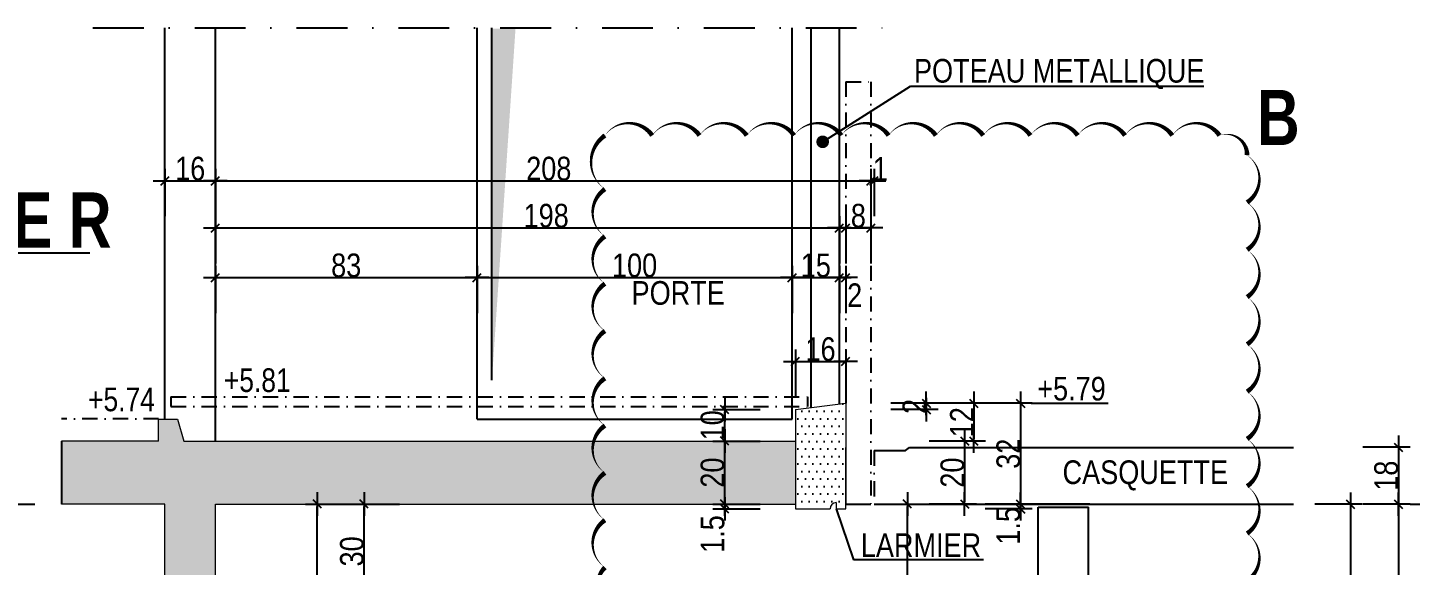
# Model space of a CAD drawing. Header units: centimetres. Extents: x -31 to 9059, y 2319 to 6519.
# Drawn here: x 1738 to 2615, y 4293 to 4634 of the extents above; entities that cross this region are included whole.
import ezdxf
from ezdxf.enums import TextEntityAlignment as Align

# ---------------------------------------------------------------- set-up
doc = ezdxf.new("R2010")
doc.units = ezdxf.units.CM
doc.header["$LTSCALE"] = 12.7
doc.header["$PDMODE"] = 1
doc.header["$PDSIZE"] = -2
doc.linetypes.add('TIRETPTX2', pattern=[50.8, 25.4, -12.7, 0, -12.7])
for name, color, linetype in [('01_cote_gen', 4, 'Continuous'), ('01_linteaux', 2, 'Continuous'), ('01_poch_BN', 9, 'Continuous'), ('01_poch_murs', 253, 'Continuous'), ('01_texte', 230, 'Continuous'), ('AA_COTES', 2, 'Continuous')]:
    doc.layers.add(name, color=color, linetype=linetype)
doc.layers.add('01_murs_coup', color=5, linetype='Continuous', lineweight=60)
doc.styles.add('ARIAL NA', font='ARIALN.TTF')
doc.styles.add('impact', font='impact.ttf')
doc.styles.add('MATTE_TXT', font='arial.ttf')
doc.styles.add('STYLE2', font='ARIALN.TTF')
doc.dimstyles.new('JB25', dxfattribs={"dimscale": 0.1, "dimtxt": 150, "dimasz": 15, "dimexe": 0.1, "dimexo": 0.1, "dimgap": 0.09, "dimtad": 1, "dimdec": 1, "dimlfac": 0.5, "dimdsep": 46, "dimtxsty": 'STYLE2', "dimblk1": 'BOND_G', "dimblk2": 'BOND_D', "dimsah": 1, "dimcen": 1.5, "dimdle": 0.01, "dimse1": 1, "dimse2": 1, "dimclrd": 4, "dimclre": 2, "dimclrt": 6, "dimazin": 2, "dimtfac": 2.333333, "dimtdec": 1, "dimtix": 1, "dimtmove": 2, "dimatfit": 3, "dimldrblk": 'BOND_G', "dimfxl": 1, "dimtolj": 1, "dimtzin": 0, "dimarcsym": 0})

# ---------------------------------------------------------------- blocks, each defined once
blk = doc.blocks.new('BOND_G')
at = {"layer": 'AA_COTES', "color": 0}
for p, q in [((0, -5), (0, 15)), ((5, 0), (-5, 0)), ((1.77, 1.77), (-1.77, -1.77))]:
    blk.add_line(p, q, dxfattribs=at)
blk = doc.blocks.new('BOND_D')
at = {"layer": 'AA_COTES', "color": 0}
for p, q in [((5, 0), (-5, 0)), ((-1.77, -1.77), (1.77, 1.77)), ((0, 5), (0, -15))]:
    blk.add_line(p, q, dxfattribs=at)
blk = doc.blocks.new('*D1764')
at = {"layer": '01_cote_gen', "color": 4, "lineweight": -2, "transparency": 16777216}
blk.add_line((2577.05, 4330.62), (2577.05, 3847.66), dxfattribs=at)
at = {"layer": 'Defpoints', "color": 0, "transparency": 16777216}
for p in [(2548.1, 4332.12), (2554.55, 3846.16), (2577.05, 3846.16)]:
    blk.add_point(p, dxfattribs=at)
at = {"layer": '01_cote_gen', "color": 4, "lineweight": -2, "transparency": 16777216, "xscale": 1.5, "yscale": 1.5, "zscale": 1.5}
for name, p, rotation in [('BOND_G', (2577.05, 4332.12), 90), ('BOND_D', (2577.05, 3846.16), 270)]:
    blk.add_blockref(name, p, dxfattribs=dict(at, rotation=rotation))
at = {"layer": '01_cote_gen', "color": 6, "transparency": 16777216, "insert": (2569.38, 4089.14), "char_height": 15, "attachment_point": 5, "rotation": 90, "style": 'STYLE2'}
blk.add_mtext('\\A1;243', dxfattribs=at)
blk = doc.blocks.new('*D1765')
at = {"layer": '01_cote_gen', "color": 4, "lineweight": -2, "transparency": 16777216}
blk.add_line((2607.53, 4330.62), (2607.53, 3815.66), dxfattribs=at)
at = {"layer": 'Defpoints', "color": 0, "transparency": 16777216}
for p in [(2525.6, 4332.12), (2525.6, 3814.16), (2607.53, 3814.16)]:
    blk.add_point(p, dxfattribs=at)
at = {"layer": '01_cote_gen', "color": 4, "lineweight": -2, "transparency": 16777216, "xscale": 1.5, "yscale": 1.5, "zscale": 1.5}
for name, p, rotation in [('BOND_G', (2607.53, 4332.12), 90), ('BOND_D', (2607.53, 3814.16), 270)]:
    blk.add_blockref(name, p, dxfattribs=dict(at, rotation=rotation))
at = {"layer": '01_cote_gen', "color": 6, "transparency": 16777216, "insert": (2599.86, 4073.14), "char_height": 15, "attachment_point": 5, "rotation": 90, "style": 'STYLE2'}
blk.add_mtext('\\A1;259', dxfattribs=at)
blk = doc.blocks.new('*D1766')
at = {"layer": '01_cote_gen', "color": 4, "lineweight": -2, "transparency": 16777216}
blk.add_line((2607.47, 4366.71), (2607.47, 4333.62), dxfattribs=at)
at = {"layer": 'Defpoints', "color": 0, "transparency": 16777216}
for p in [(2584.97, 4368.21), (2530.39, 4332.12), (2607.47, 4332.12)]:
    blk.add_point(p, dxfattribs=at)
at = {"layer": '01_cote_gen', "color": 4, "lineweight": -2, "transparency": 16777216, "xscale": 1.5, "yscale": 1.5, "zscale": 1.5}
for name, p, rotation in [('BOND_G', (2607.47, 4368.21), 90), ('BOND_D', (2607.47, 4332.12), 270)]:
    blk.add_blockref(name, p, dxfattribs=dict(at, rotation=rotation))
at = {"layer": '01_cote_gen', "color": 6, "lineweight": 0, "transparency": 16777216, "insert": (2599.8, 4350.17), "char_height": 15, "attachment_point": 5, "rotation": 90, "style": 'STYLE2'}
blk.add_mtext('\\A1;18', dxfattribs=at)
blk = doc.blocks.new('*D1769')
at = {"layer": '01_cote_gen', "color": 4, "lineweight": -2, "transparency": 16777216}
blk.add_line((1658.64, 4333.66), (1658.64, 4370.66), dxfattribs=at)
at = {"layer": 'Defpoints', "color": 0, "transparency": 16777216}
for p in [(1658.64, 4372.16), (1788.75, 4372.16), (1788.75, 4332.16)]:
    blk.add_point(p, dxfattribs=at)
at = {"layer": '01_cote_gen', "color": 4, "lineweight": -2, "transparency": 16777216, "xscale": 1.5, "yscale": 1.5, "zscale": 1.5}
for name, p, rotation in [('BOND_D', (1658.64, 4372.16), 90), ('BOND_G', (1658.64, 4332.16), 270)]:
    blk.add_blockref(name, p, dxfattribs=dict(at, rotation=rotation))
at = {"layer": '01_cote_gen', "color": 6, "transparency": 16777216, "insert": (1650.97, 4352.16), "char_height": 15, "attachment_point": 5, "rotation": 90, "style": 'STYLE2'}
blk.add_mtext('\\A1;20', dxfattribs=at)
blk = doc.blocks.new('*D1770')
at = {"layer": '01_cote_gen', "color": 4, "lineweight": -2, "transparency": 16777216}
blk.add_line((1658.64, 4373.66), (1658.64, 4384.66), dxfattribs=at)
at = {"layer": 'Defpoints', "color": 0, "transparency": 16777216}
for p in [(1658.64, 4386.16), (1774.47, 4386.16), (1774.47, 4372.16)]:
    blk.add_point(p, dxfattribs=at)
at = {"layer": '01_cote_gen', "color": 4, "lineweight": -2, "transparency": 16777216, "xscale": 1.5, "yscale": 1.5, "zscale": 1.5}
for name, p, rotation in [('BOND_D', (1658.64, 4386.16), 90), ('BOND_G', (1658.64, 4372.16), 270)]:
    blk.add_blockref(name, p, dxfattribs=dict(at, rotation=rotation))
at = {"layer": '01_cote_gen', "color": 6, "transparency": 16777216, "insert": (1651.13, 4379.16), "char_height": 15, "attachment_point": 5, "rotation": 90, "style": 'STYLE2'}
blk.add_mtext('\\A1;7', dxfattribs=at)
blk = doc.blocks.new('*D1771')
at = {"layer": '01_cote_gen', "color": 4, "lineweight": -2, "transparency": 16777216}
blk.add_line((2338, 4394.62), (2338, 4373.62), dxfattribs=at)
at = {"layer": 'Defpoints', "color": 0, "transparency": 16777216}
for p in [(2256.81, 4396.12), (2224.81, 4372.12), (2338, 4372.12)]:
    blk.add_point(p, dxfattribs=at)
at = {"layer": '01_cote_gen', "color": 4, "lineweight": -2, "transparency": 16777216, "xscale": 1.5, "yscale": 1.5, "zscale": 1.5}
for name, p, rotation in [('BOND_G', (2338, 4396.12), 90), ('BOND_D', (2338, 4372.12), 270)]:
    blk.add_blockref(name, p, dxfattribs=dict(at, rotation=rotation))
at = {"layer": '01_cote_gen', "color": 6, "transparency": 16777216, "insert": (2330.46, 4384.12), "char_height": 15, "attachment_point": 5, "rotation": 90, "style": 'STYLE2'}
blk.add_mtext('\\A1;12', dxfattribs=at)
blk = doc.blocks.new('*D1772')
at = {"layer": '01_cote_gen', "color": 4, "lineweight": -2, "transparency": 16777216}
for p, q in [((2307.9, 4397.62), (2307.9, 4399.12)), ((2307.9, 4392.12), (2307.9, 4396.12)), ((2307.9, 4390.62), (2307.9, 4389.12))]:
    blk.add_line(p, q, dxfattribs=at)
at = {"layer": 'Defpoints', "color": 0, "transparency": 16777216}
for p in [(2256.81, 4396.12), (2307.9, 4396.12), (2224.81, 4392.12)]:
    blk.add_point(p, dxfattribs=at)
at = {"layer": '01_cote_gen', "color": 4, "lineweight": -2, "transparency": 16777216, "xscale": 1.5, "yscale": 1.5, "zscale": 1.5}
for name, p, rotation in [('BOND_D', (2307.9, 4396.12), 270), ('BOND_G', (2307.9, 4392.12), 90)]:
    blk.add_blockref(name, p, dxfattribs=dict(at, rotation=rotation))
at = {"layer": '01_cote_gen', "color": 6, "transparency": 16777216, "insert": (2300.36, 4394.12), "char_height": 15, "attachment_point": 5, "rotation": 90, "style": 'STYLE2'}
blk.add_mtext('\\A1;2', dxfattribs=at)
blk = doc.blocks.new('*D1773')
at = {"layer": '01_cote_gen', "color": 4, "lineweight": -2, "transparency": 16777216}
blk.add_line((2332.2, 4370.62), (2332.2, 4333.66), dxfattribs=at)
at = {"layer": 'Defpoints', "color": 0, "transparency": 16777216}
for p in [(2224.81, 4372.12), (2209.52, 4332.16), (2332.2, 4332.16)]:
    blk.add_point(p, dxfattribs=at)
at = {"layer": '01_cote_gen', "color": 4, "lineweight": -2, "transparency": 16777216, "xscale": 1.5, "yscale": 1.5, "zscale": 1.5}
for name, p, rotation in [('BOND_G', (2332.2, 4372.12), 90), ('BOND_D', (2332.2, 4332.16), 270)]:
    blk.add_blockref(name, p, dxfattribs=dict(at, rotation=rotation))
at = {"layer": '01_cote_gen', "color": 6, "transparency": 16777216, "insert": (2324.53, 4352.14), "char_height": 15, "attachment_point": 5, "rotation": 90, "style": 'STYLE2'}
blk.add_mtext('\\A1;20', dxfattribs=at)
blk = doc.blocks.new('*D1774')
at = {"layer": '01_cote_gen', "color": 4, "lineweight": -2, "transparency": 16777216}
blk.add_line((2367.68, 4394.62), (2367.68, 4333.62), dxfattribs=at)
at = {"layer": 'Defpoints', "color": 0, "transparency": 16777216}
for p in [(2345.5, 4396.12), (2353.56, 4332.12), (2367.68, 4332.12)]:
    blk.add_point(p, dxfattribs=at)
at = {"layer": '01_cote_gen', "color": 4, "lineweight": -2, "transparency": 16777216, "xscale": 1.5, "yscale": 1.5, "zscale": 1.5}
for name, p, rotation in [('BOND_G', (2367.68, 4396.12), 90), ('BOND_D', (2367.68, 4332.12), 270)]:
    blk.add_blockref(name, p, dxfattribs=dict(at, rotation=rotation))
at = {"layer": '01_cote_gen', "color": 6, "transparency": 16777216, "insert": (2360.02, 4364.12), "char_height": 15, "attachment_point": 5, "rotation": 90, "style": 'STYLE2'}
blk.add_mtext('\\A1;32', dxfattribs=at)
blk = doc.blocks.new('*D1775')
at = {"layer": '01_cote_gen', "color": 4, "lineweight": -2, "transparency": 16777216}
blk.add_line((1858.31, 4475.84), (2021.31, 4475.84), dxfattribs=at)
at = {"layer": 'Defpoints', "color": 0, "transparency": 16777216}
for p in [(2022.81, 4475.84), (1856.81, 4465.15), (2022.81, 4465.15)]:
    blk.add_point(p, dxfattribs=at)
at = {"layer": '01_cote_gen', "color": 4, "lineweight": -2, "transparency": 16777216, "xscale": 1.5, "yscale": 1.5, "zscale": 1.5, "rotation": 180}
blk.add_blockref('BOND_G', (1856.81, 4475.84), dxfattribs=at)
at = {"layer": '01_cote_gen', "color": 4, "lineweight": -2, "transparency": 16777216, "xscale": 1.5, "yscale": 1.5, "zscale": 1.5}
blk.add_blockref('BOND_D', (2022.81, 4475.84), dxfattribs=at)
at = {"layer": '01_cote_gen', "color": 6, "transparency": 16777216, "insert": (1939.81, 4483.51), "char_height": 15, "attachment_point": 5, "style": 'STYLE2'}
blk.add_mtext('\\A1;83', dxfattribs=at)
blk = doc.blocks.new('*D1776')
at = {"layer": '01_cote_gen', "color": 4, "lineweight": -2, "transparency": 16777216}
blk.add_line((2024.31, 4475.84), (2221.31, 4475.84), dxfattribs=at)
at = {"layer": 'Defpoints', "color": 0, "transparency": 16777216}
for p in [(2222.81, 4475.84), (2022.81, 4461.77), (2222.81, 4461.77)]:
    blk.add_point(p, dxfattribs=at)
at = {"layer": '01_cote_gen', "color": 4, "lineweight": -2, "transparency": 16777216, "xscale": 1.5, "yscale": 1.5, "zscale": 1.5, "rotation": 180}
blk.add_blockref('BOND_G', (2022.81, 4475.84), dxfattribs=at)
at = {"layer": '01_cote_gen', "color": 4, "lineweight": -2, "transparency": 16777216, "xscale": 1.5, "yscale": 1.5, "zscale": 1.5}
blk.add_blockref('BOND_D', (2222.81, 4475.84), dxfattribs=at)
at = {"layer": '01_cote_gen', "color": 6, "transparency": 16777216, "insert": (2122.81, 4483.51), "char_height": 15, "attachment_point": 5, "style": 'STYLE2'}
blk.add_mtext('\\A1;100', dxfattribs=at)
blk = doc.blocks.new('*D1777')
at = {"layer": '01_cote_gen', "color": 4, "lineweight": -2, "transparency": 16777216}
blk.add_line((1858.31, 4507.36), (2251.31, 4507.36), dxfattribs=at)
at = {"layer": 'Defpoints', "color": 0, "transparency": 16777216}
for p in [(2252.81, 4507.36), (2252.81, 4491.04), (1856.81, 4462.34)]:
    blk.add_point(p, dxfattribs=at)
at = {"layer": '01_cote_gen', "color": 4, "lineweight": -2, "transparency": 16777216, "xscale": 1.5, "yscale": 1.5, "zscale": 1.5, "rotation": 180}
blk.add_blockref('BOND_G', (1856.81, 4507.36), dxfattribs=at)
at = {"layer": '01_cote_gen', "color": 4, "lineweight": -2, "transparency": 16777216, "xscale": 1.5, "yscale": 1.5, "zscale": 1.5}
blk.add_blockref('BOND_D', (2252.81, 4507.36), dxfattribs=at)
at = {"layer": '01_cote_gen', "color": 6, "transparency": 16777216, "insert": (2066.72, 4515.02), "char_height": 15, "attachment_point": 5, "style": 'STYLE2'}
blk.add_mtext('\\A1;198', dxfattribs=at)
blk = doc.blocks.new('*D1778')
at = {"layer": '01_cote_gen', "color": 4, "lineweight": -2, "transparency": 16777216}
blk.add_line((2254.31, 4475.84), (2255.31, 4475.84), dxfattribs=at)
at = {"layer": 'Defpoints', "color": 0, "transparency": 16777216}
for p in [(2256.81, 4494.27), (2252.81, 4489.61), (2256.81, 4475.84)]:
    blk.add_point(p, dxfattribs=at)
at = {"layer": '01_cote_gen', "color": 4, "lineweight": -2, "transparency": 16777216, "xscale": 1.5, "yscale": 1.5, "zscale": 1.5, "rotation": 180}
blk.add_blockref('BOND_G', (2252.81, 4475.84), dxfattribs=at)
at = {"layer": '01_cote_gen', "color": 4, "lineweight": -2, "transparency": 16777216, "xscale": 1.5, "yscale": 1.5, "zscale": 1.5}
blk.add_blockref('BOND_D', (2256.81, 4475.84), dxfattribs=at)
at = {"layer": '01_cote_gen', "color": 6, "transparency": 16777216, "insert": (2262.47, 4464.66), "char_height": 15, "attachment_point": 5, "style": 'STYLE2'}
blk.add_mtext('\\A1;2', dxfattribs=at)
blk = doc.blocks.new('*D1779')
at = {"layer": '01_cote_gen', "color": 4, "lineweight": -2, "transparency": 16777216}
blk.add_line((1858.31, 4537.23), (2271.31, 4537.23), dxfattribs=at)
at = {"layer": 'Defpoints', "color": 0, "transparency": 16777216}
for p in [(2272.81, 4537.23), (1856.81, 4532.4), (2272.81, 4527.17)]:
    blk.add_point(p, dxfattribs=at)
at = {"layer": '01_cote_gen', "color": 4, "lineweight": -2, "transparency": 16777216, "xscale": 1.5, "yscale": 1.5, "zscale": 1.5, "rotation": 180}
blk.add_blockref('BOND_G', (1856.81, 4537.23), dxfattribs=at)
at = {"layer": '01_cote_gen', "color": 4, "lineweight": -2, "transparency": 16777216, "xscale": 1.5, "yscale": 1.5, "zscale": 1.5}
blk.add_blockref('BOND_D', (2272.81, 4537.23), dxfattribs=at)
at = {"layer": '01_cote_gen', "color": 6, "transparency": 16777216, "insert": (2068.36, 4544.9), "char_height": 15, "attachment_point": 5, "style": 'STYLE2'}
blk.add_mtext('\\A1;208', dxfattribs=at)
blk = doc.blocks.new('*D1780')
at = {"layer": '01_cote_gen', "color": 4, "lineweight": -2, "transparency": 16777216}
blk.add_line((2258.31, 4507.36), (2271.31, 4507.36), dxfattribs=at)
at = {"layer": 'Defpoints', "color": 0, "transparency": 16777216}
for p in [(2256.81, 4522.34), (2272.81, 4522.34), (2272.81, 4507.36)]:
    blk.add_point(p, dxfattribs=at)
at = {"layer": '01_cote_gen', "color": 4, "lineweight": -2, "transparency": 16777216, "xscale": 1.5, "yscale": 1.5, "zscale": 1.5, "rotation": 180}
blk.add_blockref('BOND_G', (2256.81, 4507.36), dxfattribs=at)
at = {"layer": '01_cote_gen', "color": 4, "lineweight": -2, "transparency": 16777216, "xscale": 1.5, "yscale": 1.5, "zscale": 1.5}
blk.add_blockref('BOND_D', (2272.81, 4507.36), dxfattribs=at)
at = {"layer": '01_cote_gen', "color": 6, "transparency": 16777216, "insert": (2264.81, 4515.02), "char_height": 15, "attachment_point": 5, "style": 'STYLE2'}
blk.add_mtext('\\A1;8', dxfattribs=at)
blk = doc.blocks.new('*D1781')
at = {"layer": '01_cote_gen', "color": 4, "lineweight": -2, "transparency": 16777216}
for p, q in [((2271.31, 4537.23), (2269.81, 4537.23)), ((2274.81, 4537.23), (2272.81, 4537.23)), ((2276.31, 4537.23), (2277.81, 4537.23))]:
    blk.add_line(p, q, dxfattribs=at)
at = {"layer": 'Defpoints', "color": 0, "transparency": 16777216}
for p in [(2272.81, 4537.23), (2272.81, 4414.94), (2274.81, 4393.78)]:
    blk.add_point(p, dxfattribs=at)
at = {"layer": '01_cote_gen', "color": 4, "lineweight": -2, "transparency": 16777216, "xscale": 1.5, "yscale": 1.5, "zscale": 1.5}
blk.add_blockref('BOND_D', (2272.81, 4537.23), dxfattribs=at)
at = {"layer": '01_cote_gen', "color": 4, "lineweight": -2, "transparency": 16777216, "xscale": 1.5, "yscale": 1.5, "zscale": 1.5, "rotation": 180}
blk.add_blockref('BOND_G', (2274.81, 4537.23), dxfattribs=at)
at = {"layer": '01_cote_gen', "color": 6, "transparency": 16777216, "insert": (2278.74, 4544.77), "char_height": 15, "attachment_point": 5, "style": 'STYLE2'}
blk.add_mtext('\\A1;1', dxfattribs=at)
blk = doc.blocks.new('*D1782')
at = {"layer": '01_cote_gen', "color": 4, "lineweight": -2, "transparency": 16777216}
blk.add_line((1826.31, 4537.23), (1855.31, 4537.23), dxfattribs=at)
at = {"layer": 'Defpoints', "color": 0, "transparency": 16777216}
for p in [(1856.81, 4558.93), (1824.81, 4545.97), (1856.81, 4537.23)]:
    blk.add_point(p, dxfattribs=at)
at = {"layer": '01_cote_gen', "color": 4, "lineweight": -2, "transparency": 16777216, "xscale": 1.5, "yscale": 1.5, "zscale": 1.5, "rotation": 180}
blk.add_blockref('BOND_G', (1824.81, 4537.23), dxfattribs=at)
at = {"layer": '01_cote_gen', "color": 4, "lineweight": -2, "transparency": 16777216, "xscale": 1.5, "yscale": 1.5, "zscale": 1.5}
blk.add_blockref('BOND_D', (1856.81, 4537.23), dxfattribs=at)
at = {"layer": '01_cote_gen', "color": 6, "transparency": 16777216, "insert": (1840.81, 4544.9), "char_height": 15, "attachment_point": 5, "style": 'STYLE2'}
blk.add_mtext('\\A1;16', dxfattribs=at)
blk = doc.blocks.new('*D1783')
at = {"layer": '01_cote_gen', "color": 4, "lineweight": -2, "transparency": 16777216}
blk.add_line((2226.31, 4422.69), (2255.31, 4422.69), dxfattribs=at)
at = {"layer": 'Defpoints', "color": 0, "transparency": 16777216}
for p in [(2256.81, 4422.69), (2256.81, 4396.12), (2224.81, 4392.12)]:
    blk.add_point(p, dxfattribs=at)
at = {"layer": '01_cote_gen', "color": 4, "lineweight": -2, "transparency": 16777216, "xscale": 1.5, "yscale": 1.5, "zscale": 1.5, "rotation": 180}
blk.add_blockref('BOND_G', (2224.81, 4422.69), dxfattribs=at)
at = {"layer": '01_cote_gen', "color": 4, "lineweight": -2, "transparency": 16777216, "xscale": 1.5, "yscale": 1.5, "zscale": 1.5}
blk.add_blockref('BOND_D', (2256.81, 4422.69), dxfattribs=at)
at = {"layer": '01_cote_gen', "color": 6, "transparency": 16777216, "insert": (2240.81, 4430.36), "char_height": 15, "attachment_point": 5, "style": 'STYLE2'}
blk.add_mtext('\\A1;16', dxfattribs=at)
blk = doc.blocks.new('*D1784')
at = {"layer": '01_cote_gen', "color": 4, "lineweight": -2, "transparency": 16777216}
blk.add_line((2295.96, 3939.66), (2295.96, 4330.66), dxfattribs=at)
at = {"layer": 'Defpoints', "color": 0, "transparency": 16777216}
for p in [(2295.96, 4332.16), (2304.16, 4332.16), (2318.46, 3938.16)]:
    blk.add_point(p, dxfattribs=at)
at = {"layer": '01_cote_gen', "color": 4, "lineweight": -2, "transparency": 16777216, "xscale": 1.5, "yscale": 1.5, "zscale": 1.5}
for name, p, rotation in [('BOND_D', (2295.96, 4332.16), 90), ('BOND_G', (2295.96, 3938.16), 270)]:
    blk.add_blockref(name, p, dxfattribs=dict(at, rotation=rotation))
at = {"layer": '01_cote_gen', "color": 6, "transparency": 16777216, "insert": (2288.29, 4135.16), "char_height": 15, "attachment_point": 5, "rotation": 90, "style": 'STYLE2'}
blk.add_mtext('\\A1;197', dxfattribs=at)
blk = doc.blocks.new('*D1785')
at = {"layer": '01_cote_gen', "color": 4, "lineweight": -2, "transparency": 16777216}
blk.add_line((1921.49, 3873.66), (1921.49, 4330.66), dxfattribs=at)
at = {"layer": 'Defpoints', "color": 0, "transparency": 16777216}
for p in [(1921.49, 4332.16), (1924.5, 4332.16), (1924.5, 3872.16)]:
    blk.add_point(p, dxfattribs=at)
at = {"layer": '01_cote_gen', "color": 4, "lineweight": -2, "transparency": 16777216, "xscale": 1.5, "yscale": 1.5, "zscale": 1.5}
for name, p, rotation in [('BOND_D', (1921.49, 4332.16), 90), ('BOND_G', (1921.49, 3872.16), 270)]:
    blk.add_blockref(name, p, dxfattribs=dict(at, rotation=rotation))
at = {"layer": '01_cote_gen', "color": 6, "transparency": 16777216, "insert": (1913.82, 4102.16), "char_height": 15, "attachment_point": 5, "rotation": 90, "style": 'STYLE2'}
blk.add_mtext('\\A1;230', dxfattribs=at)
blk = doc.blocks.new('*D1788')
at = {"layer": '01_cote_gen', "color": 4, "lineweight": -2, "transparency": 16777216}
blk.add_line((1719.83, 4273.66), (1719.83, 4330.66), dxfattribs=at)
at = {"layer": 'Defpoints', "color": 0, "transparency": 16777216}
for p in [(1719.83, 4332.16), (1777.95, 4332.16), (1742.33, 4272.16)]:
    blk.add_point(p, dxfattribs=at)
at = {"layer": '01_cote_gen', "color": 4, "lineweight": -2, "transparency": 16777216, "xscale": 1.5, "yscale": 1.5, "zscale": 1.5}
for name, p, rotation in [('BOND_D', (1719.83, 4332.16), 90), ('BOND_G', (1719.83, 4272.16), 270)]:
    blk.add_blockref(name, p, dxfattribs=dict(at, rotation=rotation))
at = {"layer": '01_cote_gen', "color": 6, "transparency": 16777216, "insert": (1712.17, 4302.16), "char_height": 15, "attachment_point": 5, "rotation": 90, "style": 'STYLE2'}
blk.add_mtext('\\A1;30', dxfattribs=at)
blk = doc.blocks.new('*D1791')
at = {"layer": '01_cote_gen', "color": 4, "lineweight": -2, "transparency": 16777216}
blk.add_line((1951.17, 4273.66), (1951.17, 4330.66), dxfattribs=at)
at = {"layer": 'Defpoints', "color": 0, "transparency": 16777216}
for p in [(1951.17, 4332.16), (1968.3, 4332.16), (1958.67, 4272.16)]:
    blk.add_point(p, dxfattribs=at)
at = {"layer": '01_cote_gen', "color": 4, "lineweight": -2, "transparency": 16777216, "xscale": 1.5, "yscale": 1.5, "zscale": 1.5}
for name, p, rotation in [('BOND_D', (1951.17, 4332.16), 90), ('BOND_G', (1951.17, 4272.16), 270)]:
    blk.add_blockref(name, p, dxfattribs=dict(at, rotation=rotation))
at = {"layer": '01_cote_gen', "color": 6, "transparency": 16777216, "insert": (1943.5, 4302.16), "char_height": 15, "attachment_point": 5, "rotation": 90, "style": 'STYLE2'}
blk.add_mtext('\\A1;30', dxfattribs=at)
blk = doc.blocks.new('*D2305')
at = {"layer": '01_cote_gen', "color": 4, "lineweight": -2, "transparency": 16777216}
blk.add_line((2224.31, 4475.84), (2251.31, 4475.84), dxfattribs=at)
at = {"layer": 'Defpoints', "color": 0, "transparency": 16777216}
for p in [(2252.81, 4475.84), (2222.81, 4466.12), (2252.81, 4459.65)]:
    blk.add_point(p, dxfattribs=at)
at = {"layer": '01_cote_gen', "color": 4, "lineweight": -2, "transparency": 16777216, "xscale": 1.5, "yscale": 1.5, "zscale": 1.5, "rotation": 180}
blk.add_blockref('BOND_G', (2222.81, 4475.84), dxfattribs=at)
at = {"layer": '01_cote_gen', "color": 4, "lineweight": -2, "transparency": 16777216, "xscale": 1.5, "yscale": 1.5, "zscale": 1.5}
blk.add_blockref('BOND_D', (2252.81, 4475.84), dxfattribs=at)
at = {"layer": '01_cote_gen', "color": 6, "transparency": 16777216, "insert": (2237.81, 4483.51), "char_height": 15, "attachment_point": 5, "style": 'STYLE2'}
blk.add_mtext('\\A1;15', dxfattribs=at)
blk = doc.blocks.new('*D2360')
at = {"layer": '01_cote_gen', "color": 4, "lineweight": -2, "transparency": 16777216}
for p, q in [((2367.68, 4333.62), (2367.68, 4335.12)), ((2367.68, 4329.16), (2367.68, 4332.12)), ((2367.68, 4327.66), (2367.68, 4326.16))]:
    blk.add_line(p, q, dxfattribs=at)
at = {"layer": 'Defpoints', "color": 0, "transparency": 16777216}
for p in [(2256.81, 4329.16), (2261.5, 4332.12), (2367.68, 4332.12)]:
    blk.add_point(p, dxfattribs=at)
at = {"layer": '01_cote_gen', "color": 4, "lineweight": -2, "transparency": 16777216, "xscale": 1.5, "yscale": 1.5, "zscale": 1.5}
for name, p, rotation in [('BOND_D', (2367.68, 4332.12), 270), ('BOND_G', (2367.68, 4329.16), 90)]:
    blk.add_blockref(name, p, dxfattribs=dict(at, rotation=rotation))
at = {"layer": '01_cote_gen', "color": 6, "transparency": 16777216, "insert": (2360.02, 4318.39), "char_height": 15, "attachment_point": 5, "rotation": 90, "style": 'STYLE2'}
blk.add_mtext('\\A1;1.5', dxfattribs=at)
blk = doc.blocks.new('*D2361')
at = {"layer": '01_cote_gen', "color": 4, "lineweight": -2, "transparency": 16777216}
for p, q in [((2180, 4333.66), (2180, 4335.16)), ((2180, 4332.16), (2180, 4329.16)), ((2180, 4327.66), (2180, 4326.16))]:
    blk.add_line(p, q, dxfattribs=at)
at = {"layer": 'Defpoints', "color": 0, "transparency": 16777216}
for p in [(2180, 4329.16), (2222.5, 4332.16), (2226, 4329.16)]:
    blk.add_point(p, dxfattribs=at)
at = {"layer": '01_cote_gen', "color": 4, "lineweight": -2, "transparency": 16777216, "xscale": 1.5, "yscale": 1.5, "zscale": 1.5}
for name, p, rotation in [('BOND_G', (2180, 4332.16), 270), ('BOND_D', (2180, 4329.16), 90)]:
    blk.add_blockref(name, p, dxfattribs=dict(at, rotation=rotation))
at = {"layer": '01_cote_gen', "color": 6, "transparency": 16777216, "insert": (2172.33, 4313.16), "char_height": 15, "attachment_point": 5, "rotation": 90, "style": 'STYLE2'}
blk.add_mtext('\\A1;1.5', dxfattribs=at)
blk = doc.blocks.new('*D2362')
at = {"layer": '01_cote_gen', "color": 4, "lineweight": -2, "transparency": 16777216}
blk.add_line((2180, 4333.66), (2180, 4370.62), dxfattribs=at)
at = {"layer": 'Defpoints', "color": 0, "transparency": 16777216}
for p in [(2180, 4372.12), (2192, 4372.12), (2192, 4332.16)]:
    blk.add_point(p, dxfattribs=at)
at = {"layer": '01_cote_gen', "color": 4, "lineweight": -2, "transparency": 16777216, "xscale": 1.5, "yscale": 1.5, "zscale": 1.5}
for name, p, rotation in [('BOND_D', (2180, 4372.12), 90), ('BOND_G', (2180, 4332.16), 270)]:
    blk.add_blockref(name, p, dxfattribs=dict(at, rotation=rotation))
at = {"layer": '01_cote_gen', "color": 6, "transparency": 16777216, "insert": (2172.33, 4352.14), "char_height": 15, "attachment_point": 5, "rotation": 90, "style": 'STYLE2'}
blk.add_mtext('\\A1;20', dxfattribs=at)
blk = doc.blocks.new('*D2363')
at = {"layer": '01_cote_gen', "color": 4, "lineweight": -2, "transparency": 16777216}
blk.add_line((2180, 4373.62), (2180, 4390.62), dxfattribs=at)
at = {"layer": 'Defpoints', "color": 0, "transparency": 16777216}
for p in [(2180, 4392.12), (2224.81, 4392.12), (2196, 4372.12)]:
    blk.add_point(p, dxfattribs=at)
at = {"layer": '01_cote_gen', "color": 4, "lineweight": -2, "transparency": 16777216, "xscale": 1.5, "yscale": 1.5, "zscale": 1.5}
for name, p, rotation in [('BOND_D', (2180, 4392.12), 90), ('BOND_G', (2180, 4372.12), 270)]:
    blk.add_blockref(name, p, dxfattribs=dict(at, rotation=rotation))
at = {"layer": '01_cote_gen', "color": 6, "transparency": 16777216, "insert": (2172.33, 4382.12), "char_height": 15, "attachment_point": 5, "rotation": 90, "style": 'STYLE2'}
blk.add_mtext('\\A1;10', dxfattribs=at)

msp = doc.modelspace()

# ---------------------------------------------------------------- hatches: boundary and pattern name
at = {"layer": '01_linteaux', "ltscale": 2}
h = msp.add_hatch(dxfattribs=at)
h.set_pattern_fill('DOTS', color=256, scale=3)
h.paths.add_polyline_path([(2256.81, 4368.12), (2256.81, 4368.27), (2256.81, 4396.12), (2224.81, 4392.12), (2224.81, 4329.16), (2246.81, 4329.16, -0.414214), (2250.81, 4333.16), (2250.81, 4329.16), (2256.81, 4329.16)])
at = {"layer": '01_poch_BN', "ltscale": 2}
h = msp.add_hatch(color=256, dxfattribs=at)
h.dxf.hatch_style = 1
h.paths.add_polyline_path([(2224.81, 4372.12), (1836.81, 4372.12), (1832.81, 4386.12), (1820.81, 4386.12), (1820.81, 4372.16), (1759.11, 4372.16), (1759.11, 4332.16), (1824.81, 4332.16), (1824.81, 4272.16), (1856.81, 4272.16), (1856.81, 4332.16), (2224.81, 4332.16)])
h.paths.add_polyline_path([(2187.86, 4339.02), (2187.86, 4365.63), (2156.64, 4365.63), (2156.64, 4339.02)], flags=24)

# ---------------------------------------------------------------- linework, layer by layer
at = {"layer": '01_linteaux', "linetype": 'TIRETPTX2', "ltscale": 0.1}
msp.add_line((1779.07, 4634.38), (2282.55, 4634.38), dxfattribs=at)
at = {"layer": '01_linteaux'}
for p, q in [((1824.81, 4386.12), (1824.81, 4634.38)), ((1856.81, 4372.12), (1856.81, 4634.38)), ((2256.81, 4332.12), (2272.81, 4332.12))]:
    msp.add_line(p, q, dxfattribs=at)
at = {"layer": '01_linteaux', "ltscale": 0.1}
for p, q in [((2022.81, 4386.12), (2022.81, 4634.38)), ((2222.81, 4395.59), (2222.81, 4634.38)), ((2222.81, 4386.12), (2222.81, 4634.38)), ((2234.81, 4393.37), (2234.81, 4634.38)), ((2252.81, 4395.59), (2252.81, 4634.38)), ((2232.81, 4394.12), (2232.81, 4400.12)), ((2022.81, 4386.12), (2222.81, 4386.12)), ((2274.81, 4366.12), (2294.81, 4366.12)), ((2294.81, 4366.12), (2297.18, 4368.12)), ((2297.18, 4368.12), (2540.91, 4368.12)), ((2274.81, 4332.12), (2540.91, 4332.12)), ((2378.81, 3938.16), (2378.81, 4330.12)), ((2378.81, 4330.12), (2410.81, 4330.12)), ((2410.81, 3938.16), (2410.81, 4330.12))]:
    msp.add_line(p, q, dxfattribs=at)
at = {"layer": '01_linteaux', "linetype": 'TIRETPTX2', "ltscale": 0.03}
for p, q in [((2256.81, 4600.12), (2272.81, 4600.12)), ((2256.81, 4600.12), (2256.81, 4396.12)), ((2272.81, 4600.12), (2272.81, 4332.12)), ((1828.56, 4400.12), (2232.81, 4400.12)), ((1828.56, 4394.12), (2232.81, 4394.12)), ((1820.81, 4386.16), (1759.11, 4386.16)), ((2274.81, 4366.12), (2274.81, 4332.12))]:
    msp.add_line(p, q, dxfattribs=at)
at = {"layer": '01_linteaux', "linetype": 'TIRETPTX2', "ltscale": 0.02}
msp.add_line((1828.56, 4400.12), (1828.56, 4394.12), dxfattribs=at)
at = {"layer": '01_murs_coup', "linetype": 'Continuous', "lineweight": 5}
for p, q in [((2224.81, 4392.12), (2256.81, 4396.12)), ((2256.81, 4396.12), (2256.81, 4368.27)), ((2224.81, 4392.12), (2224.81, 4329.16)), ((1820.81, 4372.12), (1820.81, 4386.12)), ((1820.81, 4386.12), (1832.81, 4386.12)), ((1832.81, 4386.12), (1836.81, 4372.12)), ((1820.81, 4372.16), (1759.11, 4372.16)), ((2256.81, 4329.16), (2256.81, 4368.12)), ((1824.81, 4332.16), (1759.11, 4332.16)), ((1824.81, 4272.16), (1824.81, 4332.16)), ((1856.81, 4272.16), (1856.81, 4332.16))]:
    msp.add_line(p, q, dxfattribs=at)
at = {"layer": '01_murs_coup', "linetype": 'Continuous', "lineweight": 0}
for p, q in [((1836.81, 4372.12), (2224.81, 4372.12)), ((2256.81, 4368.27), (2256.81, 4332.16)), ((1856.81, 4332.16), (2224.81, 4332.16)), ((2224.81, 4329.16), (2246.81, 4329.16)), ((2250.81, 4333.16), (2250.81, 4329.16)), ((2250.81, 4329.16), (2256.81, 4329.16))]:
    msp.add_line(p, q, dxfattribs=at)
msp.add_arc((2250.81, 4329.16), 4, 90, 180, dxfattribs=at)
at = {"layer": '01_poch_BN'}
msp.add_line((1759.11, 4372.16), (1759.11, 4332.16), dxfattribs=at)
at = {"layer": '01_poch_murs', "ltscale": 200}
msp.add_line((2032.29, 4410.81), (2032.29, 4634.38), dxfattribs=at)
msp.add_solid([(2032.29, 4410.81), (2032.29, 4633.71), (2047.26, 4633.92)], dxfattribs=at)
at = {"layer": '01_texte'}
for p, q in [((2242.16, 4561.97), (2297.8, 4597.31)), ((2297.8, 4597.31), (2484.07, 4597.31)), ((1777.17, 4491.27), (1631.57, 4491.27)), ((2374.48, 4396.12), (2423.32, 4396.12)), ((2250.81, 4329.16), (2261.78, 4296.86)), ((2411.65, 4332.16), (2363.38, 4332.16)), ((2614.97, 4332.12), (2659.26, 4332.12)), ((2344.29, 4296.86), (2261.78, 4296.86))]:
    msp.add_line(p, q, dxfattribs=at)
msp.add_lwpolyline([(2108.5, 4266.5, 0, 3, -0.520567), (2104, 4292, 0, 3, -0.520567), (2104, 4322, 0, 3, -0.520567), (2104, 4352, 0, 3, -0.520567), (2104, 4382, 0, 3, -0.520567), (2104, 4412, 0, 3, -0.520567), (2104, 4442, 0, 3, -0.520567), (2104, 4472, 0, 3, -0.520567), (2104, 4502, 0, 3, -0.520567), (2104, 4532, 0, 3, -0.520567), (2104, 4566, 0, 3, -0.520567), (2134, 4566, 0, 3, -0.520567), (2164, 4566, 0, 3, -0.520567), (2194, 4566, 0, 3, -0.520567), (2224, 4566, 0, 3, -0.520567), (2254, 4566, 0, 3, -0.520567), (2284, 4566, 0, 3, -0.520567), (2314, 4566, 0, 3, -0.520567), (2344, 4566, 0, 3, -0.520567), (2374, 4566, 0, 3, -0.520567), (2404, 4566, 0, 3, -0.520567), (2434, 4566, 0, 3, -0.520567), (2464, 4566, 0, 3, -0.520567), (2494, 4566, 0, 3, -0.520567), (2511.5, 4553.5, 0, 3, -0.520567), (2511.5, 4523.5, 0, 3, -0.520567), (2511.5, 4493.5, 0, 3, -0.520567), (2511.5, 4463.5, 0, 3, -0.520567), (2511.5, 4433.5, 0, 3, -0.520567), (2511.5, 4403.5, 0, 3, -0.520567), (2511.5, 4373.5, 0, 3, -0.520567), (2511.5, 4343.5, 0, 3, -0.520567), (2511.5, 4313.5, 0, 3, -0.520567), (2511.5, 4283.5, 0, 3, -0.520567)], format="xyseb", dxfattribs=at)
at = {"layer": '01_texte', "const_width": 4}
msp.add_lwpolyline([(2240.16, 4561.97, 1), (2244.16, 4561.97, 1)], format="xyb", close=True, dxfattribs=at)

# ---------------------------------------------------------------- texts
at = {"layer": '01_texte', "style": 'ARIAL NA'}
for s, p in [('POTEAU METALLIQUE', (2300.08, 4599.53)), ('PORTE', (2120.89, 4458.62)), ('+5.79', (2378.32, 4397.89)), ('CASQUETTE', (2394.39, 4344.89)), ('LARMIER', (2266.37, 4298.56))]:
    msp.add_text(s, height=15, dxfattribs=at).set_placement(p)
at = {"layer": '01_texte', "style": 'impact'}
for s, p in [('B', (2531.27, 4577.41)), ('COUPE R', (1705.36, 4512.37))]:
    msp.add_text(s, height=35, dxfattribs=at).set_placement(p, align=Align.MIDDLE)
at = {"layer": '01_texte', "style": 'MATTE_TXT', "width": 0.8}
for s, p in [('+5.81', (1883.38, 4398.78)), ('+5.74', (1797.21, 4386.57))]:
    msp.add_text(s, height=15, dxfattribs=at).set_placement(p, align=Align.BOTTOM_CENTER)

# ---------------------------------------------------------------- dimensions: what is measured, and where the dimension line sits
at = {"layer": '01_cote_gen'}
for base, p1, p2, picture, middle in [((1856.81, 4537.23), (1824.81, 4545.97), (1856.81, 4558.93), '*D1782', (1840.81, 4544.9)), ((2272.81, 4507.36), (2256.81, 4522.34), (2272.81, 4522.34), '*D1780', (2264.81, 4515.02)), ((2022.81, 4475.84), (1856.81, 4465.15), (2022.81, 4465.15), '*D1775', (1939.81, 4483.51)), ((2222.81, 4475.84), (2022.81, 4461.77), (2222.81, 4461.77), '*D1776', (2122.81, 4483.51)), ((2252.81, 4475.84), (2222.81, 4466.12), (2252.81, 4459.65), '*D2305', (2237.81, 4483.51)), ((2256.81, 4422.69), (2224.81, 4392.12), (2256.81, 4396.12), '*D1783', (2240.81, 4430.36))]:
    dim = msp.add_linear_dim(base=base, p1=p1, p2=p2, dimstyle='JB25', dxfattribs=at)
    dim.commit()
    dim.dimension.update_dxf_attribs({"geometry": picture, "text_midpoint": middle})
for base, p1, p2, picture, middle in [((2272.81, 4537.23), (1856.81, 4532.4), (2272.81, 4527.17), '*D1779', (2068.36, 4544.9)), ((2272.81, 4537.23), (2274.81, 4393.78), (2272.81, 4414.94), '*D1781', (2278.74, 4544.77)), ((2252.81, 4507.36), (1856.81, 4462.34), (2252.81, 4491.04), '*D1777', (2066.72, 4515.02)), ((2256.81, 4475.84), (2252.81, 4489.61), (2256.81, 4494.27), '*D1778', (2262.47, 4464.66))]:
    dim = msp.add_linear_dim(base=base, p1=p1, p2=p2, dimstyle='JB25', dxfattribs=at)
    dim.commit()
    dim.dimension.update_dxf_attribs({"geometry": picture, "text_midpoint": middle, "dimtype": 160})
for base, p1, p2, picture, middle in [((2180, 4392.12), (2196, 4372.12), (2224.81, 4392.12), '*D2363', (2172.33, 4382.12)), ((2338, 4372.12), (2256.81, 4396.12), (2224.81, 4372.12), '*D1771', (2330.46, 4384.12)), ((2307.9, 4396.12), (2224.81, 4392.12), (2256.81, 4396.12), '*D1772', (2300.36, 4394.12)), ((2367.68, 4332.12), (2345.5, 4396.12), (2353.56, 4332.12), '*D1774', (2360.02, 4364.12)), ((1658.64, 4386.16), (1774.47, 4372.16), (1774.47, 4386.16), '*D1770', (1651.13, 4379.16)), ((1658.64, 4372.16), (1788.75, 4332.16), (1788.75, 4372.16), '*D1769', (1650.97, 4352.16)), ((2180, 4372.12), (2192, 4332.16), (2192, 4372.12), '*D2362', (2172.33, 4352.14)), ((2332.2, 4332.16), (2224.81, 4372.12), (2209.52, 4332.16), '*D1773', (2324.53, 4352.14)), ((1719.83, 4332.16), (1742.33, 4272.16), (1777.95, 4332.16), '*D1788', (1712.17, 4302.16)), ((1921.49, 4332.16), (1924.5, 3872.16), (1924.5, 4332.16), '*D1785', (1913.82, 4102.16)), ((1951.17, 4332.16), (1958.67, 4272.16), (1968.3, 4332.16), '*D1791', (1943.5, 4302.16)), ((2295.96, 4332.16), (2318.46, 3938.16), (2304.16, 4332.16), '*D1784', (2288.29, 4135.16)), ((2607.53, 3814.16), (2525.6, 4332.12), (2525.6, 3814.16), '*D1765', (2599.86, 4073.14)), ((2577.05, 3846.16), (2548.1, 4332.12), (2554.55, 3846.16), '*D1764', (2569.38, 4089.14))]:
    dim = msp.add_linear_dim(base=base, p1=p1, p2=p2, angle=90, dimstyle='JB25', dxfattribs=at)
    dim.commit()
    dim.dimension.update_dxf_attribs({"geometry": picture, "text_midpoint": middle})
at = {"layer": '01_cote_gen', "lineweight": 0}
dim = msp.add_linear_dim(base=(2607.47, 4332.12), p1=(2584.97, 4368.21), p2=(2530.39, 4332.12), angle=90, dimstyle='JB25', dxfattribs=at)
dim.commit()
dim.dimension.update_dxf_attribs({"geometry": '*D1766', "text_midpoint": (2599.8, 4350.17)})
at = {"layer": '01_cote_gen'}
for base, p1, p2, picture, middle in [((2180, 4329.16), (2222.5, 4332.16), (2226, 4329.16), '*D2361', (2172.33, 4313.16)), ((2367.68, 4332.12), (2256.81, 4329.16), (2261.5, 4332.12), '*D2360', (2360.02, 4318.39))]:
    dim = msp.add_linear_dim(base=base, p1=p1, p2=p2, angle=90, dimstyle='JB25', dxfattribs=at)
    dim.commit()
    dim.dimension.update_dxf_attribs({"geometry": picture, "text_midpoint": middle, "dimtype": 160})

doc.saveas('drawing.dxf')
